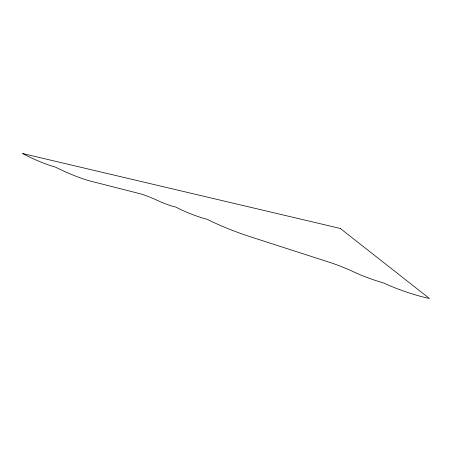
<?xml version="1.0" encoding="UTF-8"?>
<svg xmlns="http://www.w3.org/2000/svg" width="452" height="452" viewBox="0 0 452 452"><rect width="100%" height="100%" fill="white"/><g stroke="black" fill="none" stroke-linecap="round" stroke-linejoin="round"><path stroke-width="0.68" d="M340.299 228.458L22.6 153.539A26.691 3.294 23.9 0 0 55.229 167.014A32.002 4.074 23.6 0 0 89.4 180.84L140.34 193.806A18.685 2.52 22.7 0 1 156.33 199.931A17.894 2.542 22.6 0 0 175.822 207.05A25.804 3.735 22.2 0 0 206.971 219.22A52.455 7.916 21.7 0 0 252.459 237.441L332.339 263.233A36.725 5.034 20.4 0 1 352.577 271.324A32.346 4.757 19.8 0 0 383.533 282.941A38.539 5.61 19.4 0 0 429.4 298.461L340.299 228.458"/></g></svg>
